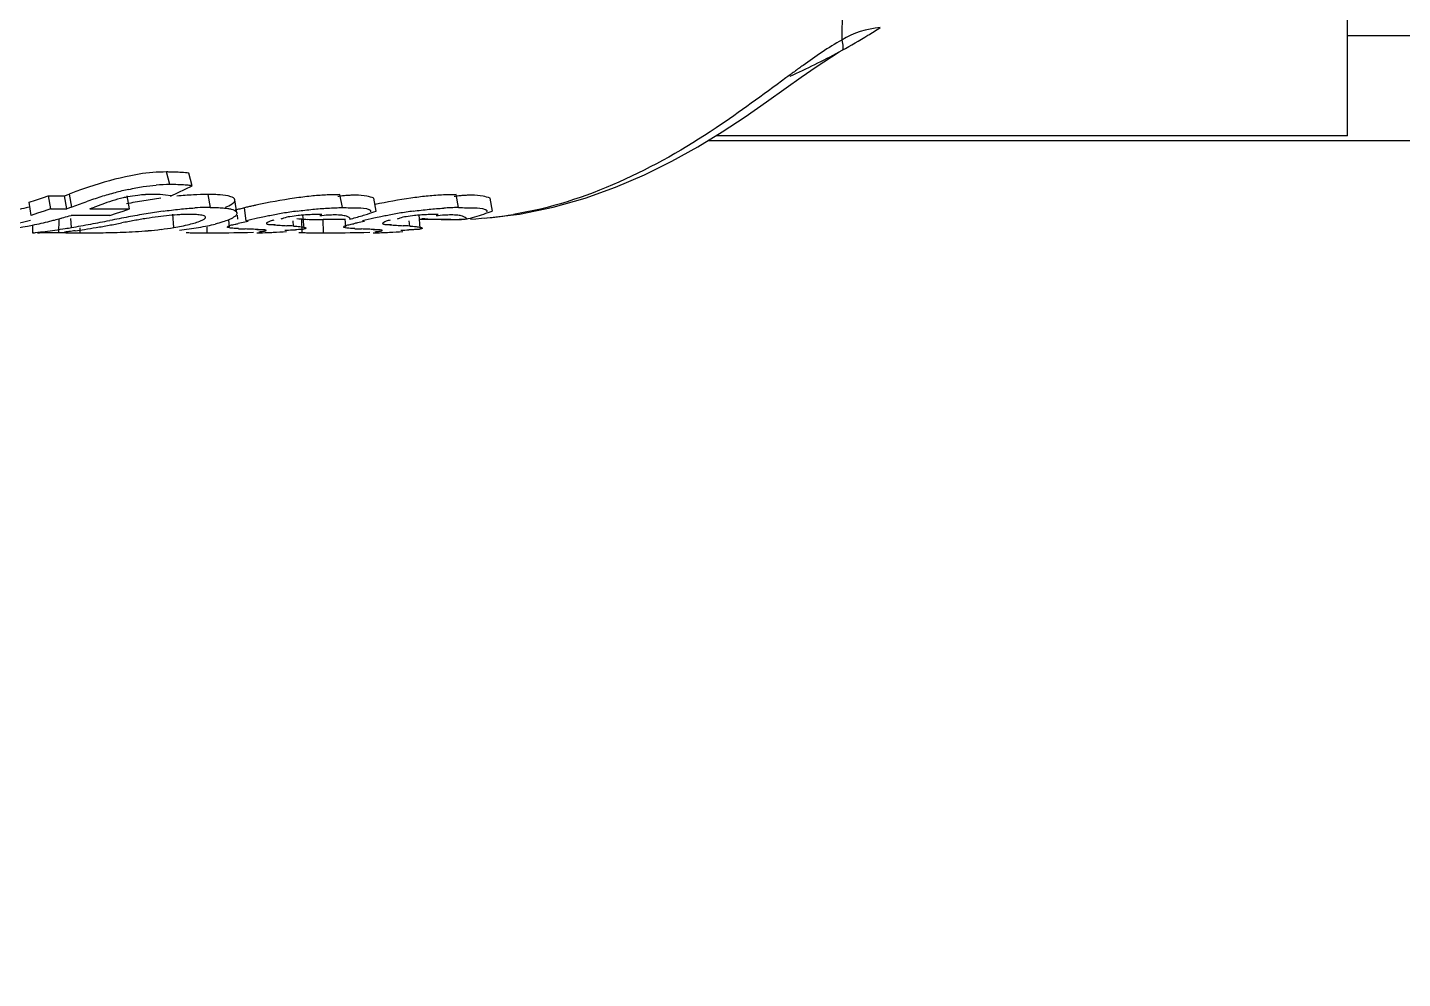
# Model space of a CAD drawing. Header units: millimetres. Extents: x 0 to 10500, y 0 to 7425.
# Drawn here: x 2777.8 to 2818.85, y 1711.57 to 1739.97 of the extents above; entities that cross this region are included whole.
import ezdxf

# ---------------------------------------------------------------- set-up
doc = ezdxf.new("R2010")
doc.units = ezdxf.units.MM
doc.header["$LTSCALE"] = 577.5
doc.layers.get('0').update_dxf_attribs({"linetype": 'CONTINUOUS'})
doc.layers.add('NOTES3D', color=7, linetype='CONTINUOUS')
doc.styles.get("Standard").update_dxf_attribs({"font": 'txt', "width": 0.85})
doc.dimstyles.get("Standard").update_dxf_attribs({"dimtxt": 3.5, "dimasz": 3.5, "dimexe": 1.5, "dimexo": 1.5, "dimtad": 1, "dimdec": 1, "dimtxsty": 'Standard', "dimblk": '_FILLED', "dimblk1": '_FILLED', "dimblk2": '_FILLED', "dimcen": 0.09, "dimadec": 1, "dimazin": 2, "dimtol": 1, "dimtp": 0.1, "dimtm": 0.1, "dimtfac": 1, "dimtdec": 1, "dimtofl": 0, "dimtmove": 0, "dimatfit": 3, "dimldrblk": '_FILLED', "dimfxl": 1, "dimtolj": 1, "dimarcsym": 0})

# ---------------------------------------------------------------- blocks, each defined once
blk = doc.blocks.new('_FILLED')
at = {"color": 0, "linetype": 'ByBlock'}
blk.add_solid([(0, 0), (-1, 0.214), (-1, -0.214)], dxfattribs=at)

msp = doc.modelspace()

# ---------------------------------------------------------------- linework, layer by layer
at = {"color": 6, "linetype": 'Continuous'}
for p, q in [((2817.203, 1736.731), (2817.203, 1754.676)), ((2817.203, 1739.731), (2830.557, 1739.731)), ((2801.336, 1738.794), (2802.025, 1739.237)), ((2802.025, 1739.237), (2802.118, 1739.288)), ((2800.444, 1738.161), (2800.892, 1738.482)), ((2800.892, 1738.482), (2801.336, 1738.794)), ((2799.854, 1737.741), (2800.444, 1738.161)), ((2799.219, 1737.301), (2799.854, 1737.741)), ((2798.536, 1736.851), (2799.219, 1737.301)), ((2797.807, 1736.403), (2798.536, 1736.851)), ((2817.203, 1736.731), (2798.341, 1736.731)), ((2797.034, 1735.97), (2797.807, 1736.403)), ((2782.045, 1735.276), (2781.947, 1735.651)), ((2782.713, 1735.242), (2782.616, 1735.618)), ((2796.216, 1735.563), (2797.034, 1735.97)), ((2782.504, 1735.136), (2782.713, 1735.242)), ((2795.354, 1735.193), (2796.216, 1735.563)), ((2777.841, 1734.747), (2778.034, 1734.808)), ((2778.034, 1734.808), (2778.273, 1734.888)), ((2778.273, 1734.888), (2778.417, 1734.938)), ((2778.417, 1734.938), (2778.486, 1734.551)), ((2778.417, 1734.938), (2778.898, 1734.938)), ((2778.898, 1734.938), (2779.036, 1734.989)), ((2778.968, 1734.551), (2778.898, 1734.938)), ((2779.036, 1734.989), (2779.108, 1734.602)), ((2780.843, 1734.551), (2780.773, 1734.938)), ((2781.754, 1734.974), (2781.547, 1734.982)), ((2781.918, 1734.959), (2781.754, 1734.974)), ((2782.082, 1734.937), (2781.918, 1734.959)), ((2782.067, 1734.93), (2782.293, 1735.035)), ((2782.293, 1735.035), (2782.504, 1735.136)), ((2783.176, 1734.98), (2783.248, 1734.593)), ((2784.049, 1734.43), (2783.986, 1734.817)), ((2787.195, 1734.587), (2787.124, 1734.974)), ((2788.203, 1734.479), (2788.137, 1734.868)), ((2790.665, 1734.587), (2790.594, 1734.974)), ((2791.673, 1734.479), (2791.607, 1734.868)), ((2793.488, 1734.599), (2794.446, 1734.868)), ((2794.446, 1734.868), (2795.354, 1735.193)), ((2777.901, 1734.356), (2777.841, 1734.747)), ((2778.097, 1734.418), (2777.901, 1734.356)), ((2778.292, 1734.483), (2778.097, 1734.418)), ((2778.486, 1734.551), (2778.292, 1734.483)), ((2778.486, 1734.551), (2778.968, 1734.551)), ((2779.108, 1734.602), (2778.968, 1734.551)), ((2779.66, 1734.551), (2779.73, 1734.576)), ((2779.66, 1734.551), (2780.843, 1734.551)), ((2779.73, 1734.576), (2779.8, 1734.602)), ((2780.257, 1734.356), (2780.453, 1734.418)), ((2780.453, 1734.418), (2780.648, 1734.483)), ((2780.648, 1734.483), (2780.843, 1734.551)), ((2782.164, 1733.994), (2782.13, 1734.391)), ((2784.324, 1734.189), (2784.275, 1734.583)), ((2791.429, 1734.27), (2792.483, 1734.396)), ((2792.483, 1734.396), (2793.488, 1734.599)), ((2777.941, 1734.064), (2777.943, 1733.832)), ((2778.732, 1733.835), (2778.738, 1734.235)), ((2779.111, 1733.994), (2779.088, 1734.262)), ((2780.257, 1734.356), (2779.097, 1734.356)), ((2779.355, 1733.988), (2779.357, 1733.835)), ((2783.162, 1733.835), (2783.16, 1734.004)), ((2783.797, 1734.226), (2783.816, 1734.013)), ((2784.075, 1734.241), (2784.066, 1734.357)), ((2785.737, 1734.037), (2785.722, 1734.197)), ((2785.896, 1734.247), (2785.832, 1734.254)), ((2785.99, 1734.242), (2785.896, 1734.247)), ((2785.999, 1733.843), (2785.99, 1734.242)), ((2786.051, 1733.978), (2786.019, 1734.374)), ((2787.266, 1734.237), (2786.627, 1734.235)), ((2786.633, 1733.835), (2786.627, 1734.235)), ((2787.265, 1734.256), (2787.286, 1734.013)), ((2789.207, 1734.037), (2789.192, 1734.197)), ((2789.521, 1733.978), (2789.489, 1734.374)), ((2790.435, 1734.231), (2789.518, 1734.231)), ((2790.434, 1734.231), (2790.922, 1734.25)), ((2778.331, 1733.834), (2778.103, 1733.832)), ((2778.889, 1733.831), (2778.732, 1733.831)), ((2783.162, 1733.835), (2783.498, 1733.836)), ((2783.498, 1733.836), (2783.809, 1733.838)), ((2783.809, 1733.838), (2783.958, 1733.84)), ((2783.958, 1733.84), (2784.172, 1733.844)), ((2784.172, 1733.844), (2784.368, 1733.849)), ((2784.368, 1733.849), (2784.542, 1733.858)), ((2785.897, 1733.848), (2785.999, 1733.843)), ((2786.633, 1733.835), (2787.279, 1733.838)), ((2787.279, 1733.838), (2787.428, 1733.84)), ((2787.428, 1733.84), (2787.642, 1733.844)), ((2787.642, 1733.844), (2787.838, 1733.849)), ((2787.838, 1733.849), (2788.013, 1733.858))]:
    msp.add_line(p, q, dxfattribs=at)
at = {"color": 7, "linetype": 'Continuous'}
msp.add_line((2798.117, 1736.593), (2830.94, 1736.593), dxfattribs=at)
at = {"color": 6, "linetype": 'Continuous'}
for centre, radius, start, end in [((2792.171, 1757.286), 20.564, 298.9299, 301.3942), ((2792.18, 1757.269), 20.545, 301.3969, 302.6225), ((2792.193, 1757.252), 20.523, 294.0751, 298.6249), ((2781.95, 1730.448), 5.203, 90.0292, 99.0743), ((2781.948, 1728.711), 6.94, 88.9042, 90.0032), ((2781.951, 1728.905), 6.746, 88.0484, 88.9029), ((2781.965, 1729.234), 6.417, 84.1741, 88.0702), ((2782.046, 1730.214), 5.061, 90.01, 94.6205), ((2782.046, 1728.552), 6.724, 88.0192, 90.0103), ((2782.058, 1728.898), 6.378, 85.9744, 88.0177), ((2782.069, 1729.063), 6.212, 85.2176, 85.968), ((2782.075, 1729.134), 6.141, 84.0379, 85.218), ((2783.544, 1723.473), 11.976, 107.2945, 109.5226), ((2783.294, 1724.24), 11.17, 104.9509, 107.2385), ((2782.962, 1725.506), 9.861, 102.5461, 104.9857), ((2781.45, 1731.354), 3.615, 100.6869, 102.7193), ((2786.558, 1702.794), 32.431, 99.3814, 100.3232), ((2781.584, 1730.622), 4.359, 96.5249, 100.6339), ((2781.613, 1730.408), 4.575, 93.7003, 96.5865), ((2784.763, 1713.655), 21.423, 98.0188, 99.3798), ((2788.32, 1717.37), 17.684, 98.2954, 102.103), ((2787.112, 1726.418), 8.556, 89.9252, 92.8375), ((2787.631, 1731.065), 3.894, 92.6841, 94.4834), ((2787.592, 1731.921), 3.037, 90.0625, 92.7118), ((2791.839, 1717.102), 17.955, 98.3237, 101.77), ((2790.578, 1726.709), 8.265, 92.9059, 96.1087), ((2790.583, 1726.418), 8.556, 89.9252, 92.8375), ((2791.101, 1731.065), 3.894, 92.6841, 94.4834), ((2791.062, 1731.921), 3.037, 90.0625, 92.7118), ((2774.823, 1746.196), 11.971, 281.8565, 284.5716), ((2786.765, 1701.789), 33.061, 99.4504, 100.3847), ((2784.89, 1713.057), 21.638, 98.0941, 99.4502), ((2782.844, 1725.957), 8.434, 93.4374, 95.5785), ((2783.285, 1726.423), 8.171, 91.2258, 93.4455), ((2782.69, 1732.32), 2.064, 84.7262, 87.0488), ((2783.249, 1727.889), 6.704, 90.0148, 91.1934), ((2787.42, 1721.574), 13.384, 102.1083, 102.5192), ((2787.732, 1720.789), 13.824, 99.627, 101.2735), ((2787.572, 1721.666), 12.933, 97.676, 99.58), ((2784.071, 1746.656), 12.859, 286.778, 287.5562), ((2784.191, 1746.278), 12.462, 287.5541, 288.7779), ((2791.202, 1720.789), 13.824, 99.627, 101.2735), ((2791.042, 1721.666), 12.933, 97.676, 99.58), ((2790.75, 1725.713), 8.875, 92.0649, 93.4212), ((2790.673, 1727.96), 6.627, 90.0688, 92.0978), ((2787.43, 1747.019), 13.238, 285.1127, 287.5405), ((2790.427, 1745.86), 11.629, 272.942, 279.2693), ((2787.661, 1746.278), 12.462, 287.5541, 288.7779), ((2775.59, 1745.74), 11.91, 275.7365, 281.4025), ((2774.826, 1745.988), 12.163, 281.3989, 284.5822), ((2775.546, 1745.963), 12.137, 281.3969, 283.9079), ((2775.518, 1746.079), 12.256, 283.9049, 284.5519), ((2775.503, 1746.139), 12.318, 284.5522, 285.4843), ((2775.488, 1746.19), 12.372, 285.4839, 285.8943), ((2775.472, 1746.248), 12.432, 285.8948, 286.9541), ((2776.138, 1751.712), 17.966, 278.9212, 279.5256), ((2776.128, 1756.173), 22.489, 278.6115, 279.5229), ((2741.703, 1935.6), 205.051, 280.67393, 280.83489), ((2775.188, 1761.608), 28.005, 279.5804, 280.3707), ((2765.582, 1814.213), 81.48, 280.35601, 280.62576), ((2794.048, 1662.119), 73.394, 100.39433, 100.83673), ((2790.99, 1679.005), 56.095, 100.2784, 100.6673), ((2785.041, 1711.688), 22.875, 99.7631, 100.2227), ((2784.041, 1717.494), 16.984, 99.1402, 99.763), ((2783.278, 1722.296), 12.122, 97.5053, 99.1814), ((2782.987, 1724.426), 9.972, 95.5448, 97.45), ((2780.666, 1742.906), 9.037, 277.0879, 279.5422), ((2781.327, 1743.429), 9.565, 276.0358, 279.4745), ((2781.675, 1741.331), 7.438, 279.4915, 281.6245), ((2782.046, 1739.535), 5.605, 281.6106, 283.9925), ((2785.713, 1726.176), 8.101, 100.9036, 101.5634), ((2786.662, 1721.218), 13.149, 99.9871, 100.8764), ((2787.752, 1720.446), 14.164, 102.5843, 104.0068), ((2788.102, 1718.911), 15.738, 101.8426, 102.6095), ((2788.04, 1719.21), 15.433, 101.2505, 101.8441), ((2783.297, 1691.617), 42.49, 86.7082, 86.9759), ((2786.497, 1728.139), 6.241, 94.1192, 95.7048), ((2786.197, 1739.16), 4.922, 267.5944, 268.2691), ((2786.3, 1742.667), 8.431, 268.2864, 269.0151), ((2786.618, 1726.493), 7.892, 92.7521, 94.1336), ((2786.463, 1752.571), 18.336, 269.0367, 269.7129), ((2786.61, 1778.513), 44.278, 269.6909, 270.0219), ((2783.911, 1747.193), 13.419, 285.1219, 286.7714), ((2789.096, 1726.618), 7.651, 100.8885, 101.7833), ((2790.132, 1721.218), 13.149, 99.9871, 100.8764), ((2791.223, 1720.446), 14.164, 102.5843, 104.0068), ((2791.572, 1718.911), 15.738, 101.8426, 102.6095), ((2791.51, 1719.21), 15.433, 101.2505, 101.8441), ((2786.767, 1691.617), 42.49, 86.7082, 86.9759), ((2789.968, 1728.139), 6.241, 94.1192, 95.7048), ((2790.088, 1726.493), 7.892, 92.7521, 94.1336), ((2790.435, 1745.759), 11.528, 265.6622, 267.4895), ((2790.435, 1745.758), 11.527, 267.4895, 268.0486), ((2790.435, 1745.764), 11.533, 268.0488, 269.9939), ((2790.435, 1745.768), 11.537, 270.0008, 272.0751), ((2775.562, 1755.576), 21.873, 276.4958, 278.0133), ((2778.782, 1672.945), 60.89, 90.04659, 90.42417), ((2775.818, 1753.758), 20.037, 278.0121, 278.9161), ((2779.324, 1768.846), 35.011, 269.6743, 270.0545), ((2776.134, 1756.11), 22.426, 277.9058, 278.6201), ((2779.379, 1800.896), 67.061, 269.98178, 270.23661), ((2779.481, 1775.36), 41.525, 270.2404, 270.6706), ((2779.621, 1763.595), 29.759, 270.6665, 271.2984), ((2779.757, 1757.426), 23.589, 271.3088, 272.1661), ((2779.92, 1753.214), 19.374, 272.1555, 273.2454), ((2780.241, 1747.656), 13.807, 273.2192, 274.8052), ((2780.565, 1743.757), 9.893, 274.8305, 277.0605), ((2783.116, 1769.873), 36.039, 269.6675, 269.8884), ((2783.159, 1789.363), 55.528, 269.8837, 270.0036), ((2784.929, 1749.295), 15.359, 266.8918, 267.6438), ((2784.61, 1743.975), 10.139, 270.2068, 272.0575), ((2784.594, 1744.454), 10.618, 272.0476, 272.9104), ((2784.603, 1744.335), 10.499, 272.8994, 275.071), ((2785.262, 1746.604), 12.691, 270.9587, 272.002), ((2785.433, 1741.56), 7.645, 272.0433, 272.7065), ((2786.587, 1769.948), 36.113, 269.6677, 269.8901), ((2786.629, 1789.482), 55.647, 269.8852, 270.0036), ((2788.399, 1749.295), 15.359, 266.8918, 267.6438), ((2788.077, 1744.152), 10.316, 270.2204, 272.9276), ((2788.073, 1744.335), 10.499, 272.8994, 275.071), ((2788.733, 1746.604), 12.691, 270.9587, 272.002)]:
    msp.add_arc(centre, radius, start, end, dxfattribs=at)
for points, knots in [([(2802.478, 1743.525), (2802.43, 1743.157), (2802.263, 1741.852), (2802.097, 1740.538), (2802.106, 1739.591)], [0, 0, 0, 0, 0.281297, 1, 1, 1, 1]), ([(2802.106, 1739.591), (2802.122, 1739.524), (2802.142, 1739.432), (2802.143, 1739.311), (2802.118, 1739.288)], [0, 0, 0, 0, 0.668539, 1, 1, 1, 1]), ([(2800.949, 1738.834), (2800.863, 1738.771), (2800.691, 1738.647), (2800.52, 1738.521), (2800.435, 1738.458)], [0, 0, 0, 0, 0.502282, 1, 1, 1, 1]), ([(2800.435, 1738.458), (2799.748, 1737.952), (2797.317, 1736.137), (2794.466, 1734.736), (2792.301, 1734.383)], [0, 0, 0, 0, 0.280022, 1, 1, 1, 1]), ([(2781.129, 1735.586), (2781.063, 1735.575), (2780.927, 1735.551), (2780.792, 1735.523), (2780.724, 1735.508)], [0, 0, 0, 0, 0.490899, 1, 1, 1, 1]), ([(2780.82, 1735.131), (2780.962, 1735.163), (2781.233, 1735.216), (2781.508, 1735.249), (2781.638, 1735.259)], [0, 0, 0, 0, 0.526242, 1, 1, 1, 1]), ([(2779.463, 1735.145), (2779.389, 1735.119), (2779.247, 1735.067), (2779.104, 1735.014), (2779.036, 1734.989)], [0, 0, 0, 0, 0.516796, 1, 1, 1, 1]), ([(2780.654, 1734.88), (2780.54, 1734.855), (2780.325, 1734.794), (2780.115, 1734.719), (2780.014, 1734.682)], [0, 0, 0, 0, 0.519341, 1, 1, 1, 1]), ([(2781.547, 1734.982), (2781.511, 1734.982), (2781.434, 1734.98), (2781.358, 1734.976), (2781.318, 1734.974)], [0, 0, 0, 0, 0.475681, 1, 1, 1, 1]), ([(2783.176, 1734.98), (2783.033, 1734.98), (2782.725, 1734.97), (2782.419, 1734.945), (2782.255, 1734.928)], [0, 0, 0, 0, 0.465935, 1, 1, 1, 1]), ([(2783.552, 1734.967), (2783.493, 1734.972), (2783.367, 1734.979), (2783.242, 1734.98), (2783.176, 1734.98)], [0, 0, 0, 0, 0.47405, 1, 1, 1, 1]), ([(2783.986, 1734.817), (2783.978, 1734.867), (2783.8, 1734.947), (2783.658, 1734.958), (2783.552, 1734.967)], [0, 0, 0, 0, 0.324527, 1, 1, 1, 1]), ([(2783.703, 1734.598), (2783.771, 1734.624), (2783.874, 1734.67), (2783.977, 1734.751), (2783.986, 1734.793)], [0, 0, 0, 0, 0.632889, 1, 1, 1, 1]), ([(2783.986, 1734.793), (2783.986, 1734.797), (2783.987, 1734.805), (2783.987, 1734.813), (2783.986, 1734.817)], [0, 0, 0, 0, 0.505824, 1, 1, 1, 1]), ([(2786.689, 1734.963), (2786.546, 1734.956), (2786.238, 1734.932), (2785.933, 1734.892), (2785.769, 1734.868)], [0, 0, 0, 0, 0.463967, 1, 1, 1, 1]), ([(2787.326, 1734.947), (2787.284, 1734.944), (2787.195, 1734.935), (2787.106, 1734.925), (2787.059, 1734.919)], [0, 0, 0, 0, 0.475704, 1, 1, 1, 1]), ([(2788.137, 1734.868), (2788.068, 1734.895), (2787.889, 1734.948), (2787.701, 1734.958), (2787.589, 1734.958)], [0, 0, 0, 0, 0.395301, 1, 1, 1, 1]), ([(2789.699, 1734.927), (2789.624, 1734.919), (2789.47, 1734.901), (2789.318, 1734.88), (2789.239, 1734.868)], [0, 0, 0, 0, 0.487421, 1, 1, 1, 1]), ([(2790.797, 1734.947), (2790.754, 1734.944), (2790.665, 1734.935), (2790.576, 1734.925), (2790.53, 1734.919)], [0, 0, 0, 0, 0.475704, 1, 1, 1, 1]), ([(2791.607, 1734.868), (2791.538, 1734.895), (2791.359, 1734.948), (2791.171, 1734.958), (2791.059, 1734.958)], [0, 0, 0, 0, 0.395301, 1, 1, 1, 1]), ([(2779.108, 1734.602), (2779.178, 1734.628), (2779.322, 1734.682), (2779.467, 1734.734), (2779.542, 1734.761)], [0, 0, 0, 0, 0.483479, 1, 1, 1, 1]), ([(2780.014, 1734.682), (2779.977, 1734.669), (2779.906, 1734.642), (2779.835, 1734.615), (2779.8, 1734.602)], [0, 0, 0, 0, 0.514636, 1, 1, 1, 1]), ([(2781.843, 1734.48), (2782.008, 1734.503), (2782.324, 1734.543), (2782.641, 1734.57), (2782.793, 1734.579)], [0, 0, 0, 0, 0.522021, 1, 1, 1, 1]), ([(2782.64, 1734.386), (2782.592, 1734.386), (2782.492, 1734.384), (2782.391, 1734.379), (2782.338, 1734.376)], [0, 0, 0, 0, 0.473934, 1, 1, 1, 1]), ([(2782.796, 1734.382), (2782.771, 1734.383), (2782.719, 1734.385), (2782.667, 1734.386), (2782.64, 1734.386)], [0, 0, 0, 0, 0.483042, 1, 1, 1, 1]), ([(2783.111, 1734.304), (2783.106, 1734.33), (2783.006, 1734.361), (2782.935, 1734.371), (2782.879, 1734.376)], [0, 0, 0, 0, 0.323948, 1, 1, 1, 1]), ([(2783.248, 1734.593), (2783.317, 1734.593), (2783.448, 1734.591), (2783.578, 1734.584), (2783.64, 1734.578)], [0, 0, 0, 0, 0.528324, 1, 1, 1, 1]), ([(2783.64, 1734.578), (2783.684, 1734.574), (2783.764, 1734.565), (2783.844, 1734.55), (2783.879, 1734.541)], [0, 0, 0, 0, 0.54514, 1, 1, 1, 1]), ([(2783.879, 1734.541), (2783.907, 1734.534), (2783.955, 1734.518), (2784, 1734.494), (2784.016, 1734.48)], [0, 0, 0, 0, 0.572758, 1, 1, 1, 1]), ([(2784.275, 1734.583), (2784.226, 1734.57), (2784.132, 1734.547), (2784.038, 1734.522), (2783.992, 1734.51)], [0, 0, 0, 0, 0.512888, 1, 1, 1, 1]), ([(2784.016, 1734.48), (2784.025, 1734.473), (2784.039, 1734.459), (2784.047, 1734.44), (2784.049, 1734.43)], [0, 0, 0, 0, 0.541519, 1, 1, 1, 1]), ([(2784.049, 1734.43), (2784.051, 1734.42), (2784.048, 1734.395), (2784.035, 1734.374), (2784.027, 1734.364)], [0, 0, 0, 0, 0.455383, 1, 1, 1, 1]), ([(2784.519, 1734.64), (2784.476, 1734.63), (2784.395, 1734.612), (2784.313, 1734.592), (2784.275, 1734.583)], [0, 0, 0, 0, 0.524359, 1, 1, 1, 1]), ([(2785.844, 1734.483), (2786, 1734.504), (2786.302, 1734.539), (2786.604, 1734.564), (2786.75, 1734.572)], [0, 0, 0, 0, 0.518347, 1, 1, 1, 1]), ([(2786.587, 1734.384), (2786.534, 1734.384), (2786.418, 1734.383), (2786.302, 1734.378), (2786.239, 1734.375)], [0, 0, 0, 0, 0.458397, 1, 1, 1, 1]), ([(2786.75, 1734.572), (2786.828, 1734.577), (2786.976, 1734.584), (2787.124, 1734.587), (2787.195, 1734.587)], [0, 0, 0, 0, 0.5245, 1, 1, 1, 1]), ([(2787.195, 1734.587), (2787.351, 1734.587), (2787.614, 1734.58), (2787.888, 1734.573), (2787.989, 1734.532)], [0, 0, 0, 0, 0.587926, 1, 1, 1, 1]), ([(2787.989, 1734.532), (2787.996, 1734.53), (2788.008, 1734.524), (2788.019, 1734.517), (2788.024, 1734.513)], [0, 0, 0, 0, 0.543382, 1, 1, 1, 1]), ([(2788.024, 1734.513), (2788.032, 1734.506), (2788.046, 1734.488), (2788.037, 1734.466), (2788.032, 1734.457)], [0, 0, 0, 0, 0.48603, 1, 1, 1, 1]), ([(2789.315, 1734.483), (2789.471, 1734.504), (2789.772, 1734.539), (2790.075, 1734.564), (2790.221, 1734.572)], [0, 0, 0, 0, 0.518347, 1, 1, 1, 1]), ([(2790.057, 1734.384), (2790.004, 1734.384), (2789.888, 1734.383), (2789.772, 1734.378), (2789.709, 1734.375)], [0, 0, 0, 0, 0.458397, 1, 1, 1, 1]), ([(2790.665, 1734.587), (2790.821, 1734.587), (2791.084, 1734.58), (2791.358, 1734.573), (2791.459, 1734.532)], [0, 0, 0, 0, 0.587926, 1, 1, 1, 1]), ([(2791.459, 1734.532), (2791.466, 1734.53), (2791.478, 1734.524), (2791.49, 1734.517), (2791.494, 1734.513)], [0, 0, 0, 0, 0.543382, 1, 1, 1, 1]), ([(2791.494, 1734.513), (2791.502, 1734.506), (2791.516, 1734.488), (2791.508, 1734.466), (2791.502, 1734.457)], [0, 0, 0, 0, 0.48603, 1, 1, 1, 1]), ([(2779.111, 1733.994), (2779.203, 1734.01), (2779.394, 1734.043), (2779.584, 1734.078), (2779.683, 1734.097)], [0, 0, 0, 0, 0.4837, 1, 1, 1, 1]), ([(2782.164, 1733.994), (2782.318, 1734.02), (2782.595, 1734.074), (2782.868, 1734.15), (2782.982, 1734.201)], [0, 0, 0, 0, 0.556836, 1, 1, 1, 1]), ([(2782.982, 1734.201), (2783.004, 1734.21), (2783.041, 1734.228), (2783.077, 1734.251), (2783.09, 1734.263)], [0, 0, 0, 0, 0.570851, 1, 1, 1, 1]), ([(2783.09, 1734.263), (2783.097, 1734.269), (2783.108, 1734.281), (2783.113, 1734.297), (2783.111, 1734.304)], [0, 0, 0, 0, 0.578668, 1, 1, 1, 1]), ([(2783.806, 1734.225), (2783.746, 1734.2), (2783.612, 1734.153), (2783.475, 1734.115), (2783.401, 1734.096)], [0, 0, 0, 0, 0.459382, 1, 1, 1, 1]), ([(2783.763, 1734.001), (2783.754, 1734.008), (2783.829, 1734.073), (2783.874, 1734.063), (2783.921, 1734.075)], [0, 0, 0, 0, 0.197768, 1, 1, 1, 1]), ([(2783.791, 1733.989), (2783.785, 1733.991), (2783.776, 1733.994), (2783.767, 1733.998), (2783.763, 1734.001)], [0, 0, 0, 0, 0.582177, 1, 1, 1, 1]), ([(2784.096, 1733.959), (2784.038, 1733.963), (2783.936, 1733.969), (2783.834, 1733.978), (2783.791, 1733.989)], [0, 0, 0, 0, 0.570439, 1, 1, 1, 1]), ([(2783.964, 1734.309), (2783.942, 1734.293), (2783.89, 1734.263), (2783.836, 1734.238), (2783.806, 1734.225)], [0, 0, 0, 0, 0.455959, 1, 1, 1, 1]), ([(2783.921, 1734.075), (2783.946, 1734.081), (2784.002, 1734.094), (2784.058, 1734.106), (2784.089, 1734.113)], [0, 0, 0, 0, 0.450732, 1, 1, 1, 1]), ([(2784.027, 1734.364), (2784.019, 1734.354), (2783.999, 1734.334), (2783.977, 1734.317), (2783.964, 1734.309)], [0, 0, 0, 0, 0.456711, 1, 1, 1, 1]), ([(2784.929, 1734.123), (2784.927, 1734.12), (2784.924, 1734.108), (2784.935, 1734.101), (2784.94, 1734.099)], [0, 0, 0, 0, 0.448207, 1, 1, 1, 1]), ([(2784.96, 1734.147), (2784.953, 1734.143), (2784.942, 1734.137), (2784.932, 1734.128), (2784.929, 1734.123)], [0, 0, 0, 0, 0.586763, 1, 1, 1, 1]), ([(2784.94, 1734.099), (2784.949, 1734.094), (2784.976, 1734.087), (2785.003, 1734.085), (2785.019, 1734.083)], [0, 0, 0, 0, 0.392101, 1, 1, 1, 1]), ([(2785.154, 1734.214), (2785.114, 1734.204), (2785.049, 1734.185), (2784.984, 1734.16), (2784.96, 1734.147)], [0, 0, 0, 0, 0.595181, 1, 1, 1, 1]), ([(2785.019, 1734.083), (2785.044, 1734.082), (2785.1, 1734.08), (2785.156, 1734.082), (2785.188, 1734.084)], [0, 0, 0, 0, 0.43337, 1, 1, 1, 1]), ([(2785.147, 1734.072), (2785.211, 1734.067), (2785.342, 1734.059), (2785.472, 1734.052), (2785.539, 1734.048)], [0, 0, 0, 0, 0.490652, 1, 1, 1, 1]), ([(2785.437, 1734.272), (2785.423, 1734.267), (2785.398, 1734.258), (2785.373, 1734.246), (2785.363, 1734.239)], [0, 0, 0, 0, 0.544039, 1, 1, 1, 1]), ([(2785.877, 1734.349), (2785.795, 1734.341), (2785.647, 1734.322), (2785.5, 1734.293), (2785.437, 1734.272)], [0, 0, 0, 0, 0.557071, 1, 1, 1, 1]), ([(2785.737, 1734.037), (2785.8, 1734.033), (2785.912, 1734.022), (2786.024, 1734.006), (2786.071, 1733.992)], [0, 0, 0, 0, 0.561491, 1, 1, 1, 1]), ([(2786.11, 1733.976), (2786.118, 1733.968), (2786.033, 1733.926), (2785.999, 1733.939), (2785.955, 1733.935)], [0, 0, 0, 0, 0.192528, 1, 1, 1, 1]), ([(2786.071, 1733.992), (2786.08, 1733.99), (2786.093, 1733.986), (2786.106, 1733.979), (2786.11, 1733.976)], [0, 0, 0, 0, 0.611869, 1, 1, 1, 1]), ([(2786.973, 1734.368), (2786.907, 1734.368), (2786.756, 1734.363), (2786.607, 1734.349), (2786.524, 1734.34)], [0, 0, 0, 0, 0.443356, 1, 1, 1, 1]), ([(2787.314, 1734.329), (2787.27, 1734.344), (2787.157, 1734.364), (2787.042, 1734.368), (2786.973, 1734.368)], [0, 0, 0, 0, 0.402779, 1, 1, 1, 1]), ([(2787.234, 1734.001), (2787.224, 1734.008), (2787.3, 1734.073), (2787.344, 1734.063), (2787.391, 1734.075)], [0, 0, 0, 0, 0.197768, 1, 1, 1, 1]), ([(2787.261, 1733.989), (2787.256, 1733.991), (2787.246, 1733.994), (2787.237, 1733.998), (2787.234, 1734.001)], [0, 0, 0, 0, 0.582177, 1, 1, 1, 1]), ([(2787.566, 1733.959), (2787.508, 1733.963), (2787.406, 1733.969), (2787.304, 1733.978), (2787.261, 1733.989)], [0, 0, 0, 0, 0.570439, 1, 1, 1, 1]), ([(2787.442, 1734.247), (2787.429, 1734.264), (2787.391, 1734.299), (2787.343, 1734.32), (2787.314, 1734.329)], [0, 0, 0, 0, 0.403943, 1, 1, 1, 1]), ([(2787.391, 1734.075), (2787.413, 1734.08), (2787.46, 1734.092), (2787.508, 1734.102), (2787.534, 1734.107)], [0, 0, 0, 0, 0.45634, 1, 1, 1, 1]), ([(2788.4, 1734.123), (2788.397, 1734.12), (2788.395, 1734.108), (2788.405, 1734.101), (2788.41, 1734.099)], [0, 0, 0, 0, 0.448207, 1, 1, 1, 1]), ([(2788.43, 1734.147), (2788.423, 1734.143), (2788.412, 1734.137), (2788.403, 1734.128), (2788.4, 1734.123)], [0, 0, 0, 0, 0.586763, 1, 1, 1, 1]), ([(2788.41, 1734.099), (2788.419, 1734.094), (2788.446, 1734.087), (2788.473, 1734.085), (2788.49, 1734.083)], [0, 0, 0, 0, 0.392101, 1, 1, 1, 1]), ([(2788.624, 1734.214), (2788.585, 1734.204), (2788.519, 1734.185), (2788.454, 1734.16), (2788.43, 1734.147)], [0, 0, 0, 0, 0.595181, 1, 1, 1, 1]), ([(2788.49, 1734.083), (2788.514, 1734.082), (2788.57, 1734.08), (2788.626, 1734.082), (2788.658, 1734.084)], [0, 0, 0, 0, 0.43337, 1, 1, 1, 1]), ([(2788.617, 1734.072), (2788.681, 1734.067), (2788.812, 1734.059), (2788.943, 1734.052), (2789.009, 1734.048)], [0, 0, 0, 0, 0.490652, 1, 1, 1, 1]), ([(2788.908, 1734.272), (2788.894, 1734.267), (2788.868, 1734.258), (2788.843, 1734.246), (2788.833, 1734.239)], [0, 0, 0, 0, 0.544039, 1, 1, 1, 1]), ([(2789.347, 1734.349), (2789.265, 1734.341), (2789.117, 1734.322), (2788.97, 1734.293), (2788.908, 1734.272)], [0, 0, 0, 0, 0.557071, 1, 1, 1, 1]), ([(2789.207, 1734.037), (2789.27, 1734.033), (2789.382, 1734.022), (2789.494, 1734.006), (2789.542, 1733.992)], [0, 0, 0, 0, 0.561491, 1, 1, 1, 1]), ([(2789.58, 1733.976), (2789.588, 1733.968), (2789.503, 1733.926), (2789.47, 1733.939), (2789.425, 1733.935)], [0, 0, 0, 0, 0.192528, 1, 1, 1, 1]), ([(2789.542, 1733.992), (2789.55, 1733.99), (2789.563, 1733.986), (2789.577, 1733.979), (2789.58, 1733.976)], [0, 0, 0, 0, 0.611869, 1, 1, 1, 1]), ([(2790.443, 1734.368), (2790.377, 1734.368), (2790.227, 1734.363), (2790.077, 1734.349), (2789.994, 1734.34)], [0, 0, 0, 0, 0.443356, 1, 1, 1, 1]), ([(2790.779, 1734.331), (2790.736, 1734.345), (2790.624, 1734.364), (2790.511, 1734.368), (2790.443, 1734.368)], [0, 0, 0, 0, 0.405251, 1, 1, 1, 1]), ([(2790.912, 1734.247), (2790.899, 1734.264), (2790.859, 1734.301), (2790.81, 1734.321), (2790.779, 1734.331)], [0, 0, 0, 0, 0.401317, 1, 1, 1, 1]), ([(2777.943, 1733.832), (2777.942, 1733.84), (2777.994, 1733.829), (2778.013, 1733.841), (2778.036, 1733.844)], [0, 0, 0, 0, 0.257102, 1, 1, 1, 1]), ([(2777.947, 1733.831), (2777.946, 1733.831), (2777.945, 1733.832), (2777.943, 1733.832), (2777.943, 1733.832)], [0, 0, 0, 0, 0.732785, 1, 1, 1, 1]), ([(2777.97, 1733.831), (2777.965, 1733.831), (2777.957, 1733.831), (2777.95, 1733.831), (2777.947, 1733.831)], [0, 0, 0, 0, 0.611926, 1, 1, 1, 1]), ([(2778.103, 1733.832), (2778.101, 1733.832), (2778.079, 1733.834), (2778.133, 1733.833), (2778.15, 1733.834)], [0, 0, 0, 0, 0.084131, 1, 1, 1, 1]), ([(2778.918, 1733.854), (2778.913, 1733.852), (2778.908, 1733.851), (2778.897, 1733.848), (2778.898, 1733.846)], [0, 0, 0, 0, 0.733674, 1, 1, 1, 1]), ([(2778.898, 1733.846), (2778.898, 1733.845), (2778.9, 1733.844), (2778.902, 1733.843), (2778.903, 1733.843)], [0, 0, 0, 0, 0.342227, 1, 1, 1, 1]), ([(2778.903, 1733.843), (2778.927, 1733.837), (2779.002, 1733.838), (2779.076, 1733.836), (2779.125, 1733.835)], [0, 0, 0, 0, 0.333269, 1, 1, 1, 1]), ([(2779.219, 1733.898), (2779.157, 1733.889), (2779.056, 1733.875), (2778.956, 1733.862), (2778.918, 1733.854)], [0, 0, 0, 0, 0.619738, 1, 1, 1, 1]), ([(2778.987, 1733.833), (2778.979, 1733.833), (2778.963, 1733.833), (2778.948, 1733.832), (2778.941, 1733.832)], [0, 0, 0, 0, 0.5483, 1, 1, 1, 1]), ([(2782.529, 1733.843), (2782.583, 1733.84), (2782.709, 1733.837), (2782.835, 1733.836), (2782.907, 1733.836)], [0, 0, 0, 0, 0.42792, 1, 1, 1, 1]), ([(2784.685, 1733.934), (2784.621, 1733.937), (2784.491, 1733.942), (2784.362, 1733.947), (2784.297, 1733.949)], [0, 0, 0, 0, 0.498249, 1, 1, 1, 1]), ([(2784.817, 1733.927), (2784.792, 1733.928), (2784.735, 1733.929), (2784.678, 1733.928), (2784.645, 1733.928)], [0, 0, 0, 0, 0.438382, 1, 1, 1, 1]), ([(2784.704, 1733.869), (2784.727, 1733.871), (2784.768, 1733.875), (2784.81, 1733.88), (2784.828, 1733.882)], [0, 0, 0, 0, 0.550646, 1, 1, 1, 1]), ([(2784.901, 1733.918), (2784.89, 1733.921), (2784.862, 1733.924), (2784.834, 1733.926), (2784.817, 1733.927)], [0, 0, 0, 0, 0.399497, 1, 1, 1, 1]), ([(2784.828, 1733.882), (2784.841, 1733.884), (2784.863, 1733.888), (2784.885, 1733.892), (2784.894, 1733.895)], [0, 0, 0, 0, 0.573038, 1, 1, 1, 1]), ([(2784.894, 1733.895), (2784.899, 1733.896), (2784.907, 1733.899), (2784.915, 1733.903), (2784.917, 1733.905)], [0, 0, 0, 0, 0.61374, 1, 1, 1, 1]), ([(2784.917, 1733.905), (2784.919, 1733.906), (2784.918, 1733.918), (2784.907, 1733.917), (2784.901, 1733.918)], [0, 0, 0, 0, 0.290997, 1, 1, 1, 1]), ([(2785.955, 1733.935), (2785.931, 1733.933), (2785.877, 1733.929), (2785.824, 1733.926), (2785.794, 1733.924)], [0, 0, 0, 0, 0.450671, 1, 1, 1, 1]), ([(2785.999, 1733.843), (2786.053, 1733.84), (2786.179, 1733.837), (2786.305, 1733.836), (2786.377, 1733.836)], [0, 0, 0, 0, 0.42792, 1, 1, 1, 1]), ([(2788.155, 1733.934), (2788.091, 1733.937), (2787.962, 1733.942), (2787.832, 1733.947), (2787.767, 1733.949)], [0, 0, 0, 0, 0.498249, 1, 1, 1, 1]), ([(2788.287, 1733.927), (2788.262, 1733.928), (2788.205, 1733.929), (2788.148, 1733.928), (2788.116, 1733.928)], [0, 0, 0, 0, 0.438382, 1, 1, 1, 1]), ([(2788.174, 1733.869), (2788.197, 1733.871), (2788.238, 1733.875), (2788.28, 1733.88), (2788.298, 1733.882)], [0, 0, 0, 0, 0.550646, 1, 1, 1, 1]), ([(2788.387, 1733.905), (2788.393, 1733.909), (2788.335, 1733.936), (2788.315, 1733.926), (2788.287, 1733.927)], [0, 0, 0, 0, 0.198018, 1, 1, 1, 1]), ([(2788.298, 1733.882), (2788.311, 1733.884), (2788.333, 1733.888), (2788.355, 1733.892), (2788.364, 1733.895)], [0, 0, 0, 0, 0.573038, 1, 1, 1, 1]), ([(2788.364, 1733.895), (2788.369, 1733.896), (2788.377, 1733.899), (2788.385, 1733.903), (2788.387, 1733.905)], [0, 0, 0, 0, 0.61374, 1, 1, 1, 1]), ([(2789.425, 1733.935), (2789.389, 1733.932), (2789.306, 1733.926), (2789.223, 1733.922), (2789.176, 1733.921)], [0, 0, 0, 0, 0.433603, 1, 1, 1, 1])]:
    msp.add_open_spline(points, degree=3, knots=knots, dxfattribs=at)
for points in [[(2803.256, 1739.966), (2802.855, 1739.925), (2802.448, 1739.804), (2802.106, 1739.591)], [(2802.106, 1739.591), (2801.701, 1739.37), (2801.324, 1739.102), (2800.949, 1738.834)], [(2780.724, 1735.508), (2780.297, 1735.414), (2779.876, 1735.29), (2779.463, 1735.145)]]:
    msp.add_open_spline(points, degree=3, dxfattribs=at)

# ---------------------------------------------------------------- leaders
at = {"layer": 'NOTES3D', "color": 2, "linetype": 'Continuous'}
msp.add_leader([(2759.414, 1723.502), (2918.911, 902.914)], dimstyle='Standard', override={"dimtad": 0}, dxfattribs=at)

doc.saveas('drawing.dxf')
